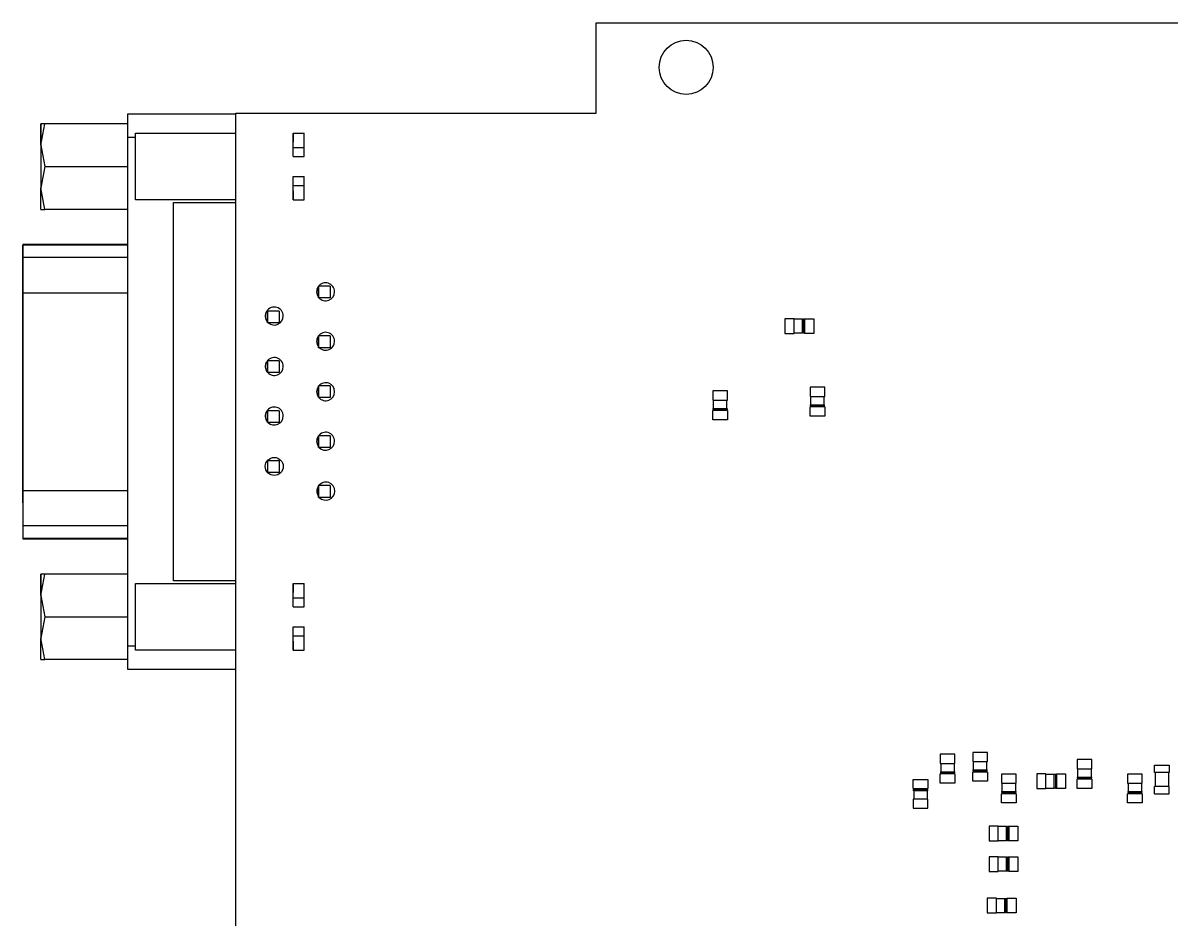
# Model space of a CAD drawing. Header units: millimetres. Extents: x -3 to 395, y 18 to 269.
# Drawn here: x 262.8 to 326.5, y 218.8 to 268.6 of the extents above; entities that cross this region are included whole.
import ezdxf

# ---------------------------------------------------------------- set-up
doc = ezdxf.new("R2010")
doc.units = ezdxf.units.MM

msp = doc.modelspace()

# ---------------------------------------------------------------- linework, layer by layer
at = {"color": 7, "linetype": 'Continuous', "lineweight": 25}
for p, q in [((294.626, 263.552), (294.626, 268.552)), ((294.626, 268.552), (374.625, 268.552)), ((268.616, 263.485), (268.616, 262.185)), ((274.626, 263.485), (268.616, 263.485)), ((274.626, 263.552), (294.626, 263.552)), ((274.626, 173.553), (274.626, 263.552)), ((263.816, 261.768), (264.028, 262.955)), ((263.816, 262.955), (263.816, 261.768)), ((263.816, 261.768), (263.816, 262.955)), ((264.028, 262.955), (263.816, 262.955)), ((268.616, 262.955), (264.028, 262.955)), ((268.616, 262.955), (268.616, 260.58)), ((263.816, 262.003), (263.816, 259.158)), ((268.616, 262.185), (268.616, 233.975)), ((269.056, 262.185), (268.616, 262.185)), ((268.616, 262.185), (268.616, 256.245)), ((269.056, 262.43), (274.626, 262.43)), ((269.056, 262.185), (269.056, 262.43)), ((269.056, 258.73), (269.056, 262.185)), ((277.816, 261.63), (277.816, 262.43)), ((277.816, 262.43), (277.816, 261.93)), ((277.816, 262.43), (278.416, 262.43)), ((278.416, 261.63), (278.416, 262.43)), ((263.816, 261.768), (264.028, 260.58)), ((263.816, 261.768), (263.816, 259.393)), ((263.816, 261.768), (263.816, 259.393)), ((277.816, 261.13), (277.816, 261.63)), ((277.816, 261.63), (278.416, 261.63)), ((278.416, 261.13), (278.416, 261.63)), ((277.816, 261.13), (278.416, 261.13)), ((264.028, 260.58), (263.816, 259.393)), ((264.028, 260.58), (268.616, 260.58)), ((268.616, 260.58), (268.616, 258.205)), ((277.816, 259.53), (277.816, 260.03)), ((277.816, 260.03), (278.416, 260.03)), ((278.416, 259.53), (278.416, 260.03)), ((264.028, 258.205), (263.816, 259.393)), ((263.816, 258.205), (263.816, 259.393)), ((263.816, 258.205), (263.816, 259.393)), ((277.816, 258.73), (277.816, 259.53)), ((277.816, 259.53), (278.416, 259.53)), ((278.416, 258.73), (278.416, 259.53)), ((277.816, 259.23), (277.816, 258.73)), ((263.816, 258.205), (264.028, 258.205)), ((268.616, 258.205), (264.028, 258.205)), ((268.616, 258.205), (268.616, 258.205)), ((274.626, 258.73), (269.056, 258.73)), ((271.176, 258.58), (274.626, 258.58)), ((271.176, 237.58), (271.176, 258.58)), ((277.816, 258.73), (278.416, 258.73)), ((268.616, 256.245), (262.816, 256.245)), ((262.816, 254.245), (262.816, 256.243)), ((262.816, 256.215), (262.816, 255.527)), ((268.616, 256.215), (262.816, 256.215)), ((268.616, 256.245), (268.616, 256.215)), ((268.616, 256.215), (268.616, 255.527)), ((268.616, 255.527), (262.816, 255.527)), ((262.816, 255.527), (262.816, 253.557)), ((262.816, 254.56), (262.816, 252.68)), ((262.816, 241.915), (262.816, 254.245)), ((279.223, 253.295), (279.223, 253.945)), ((279.873, 253.945), (279.223, 253.945)), ((279.223, 253.94), (279.223, 253.32)), ((279.873, 253.945), (279.873, 253.295)), ((268.616, 253.557), (262.816, 253.557)), ((262.816, 253.557), (262.816, 242.603)), ((262.816, 253.175), (262.816, 251.295)), ((268.616, 253.557), (268.616, 242.603)), ((279.873, 253.295), (279.223, 253.295)), ((276.391, 252.56), (276.391, 251.949)), ((276.391, 251.91), (276.391, 252.56)), ((277.041, 252.56), (276.391, 252.56)), ((277.041, 252.56), (277.041, 251.91)), ((262.816, 251.79), (262.816, 249.91)), ((277.041, 251.91), (276.391, 251.91)), ((305.114, 252.133), (305.114, 251.321)), ((305.622, 252.133), (305.114, 252.133)), ((305.622, 251.321), (305.622, 252.133)), ((306.089, 252.108), (305.622, 252.108)), ((306.089, 251.343), (306.089, 252.111)), ((306.089, 252.111), (306.148, 252.111)), ((306.148, 252.111), (306.148, 251.343)), ((306.206, 252.108), (306.148, 252.108)), ((306.206, 252.133), (306.206, 251.321)), ((306.206, 252.133), (306.714, 252.133)), ((306.714, 252.133), (306.714, 251.321)), ((279.223, 251.175), (279.223, 250.57)), ((279.223, 250.525), (279.223, 251.175)), ((279.873, 251.175), (279.223, 251.175)), ((279.873, 251.175), (279.873, 250.525)), ((305.114, 251.321), (305.622, 251.321)), ((305.622, 251.346), (306.089, 251.346)), ((306.148, 251.343), (306.089, 251.343)), ((306.148, 251.346), (306.206, 251.346)), ((306.714, 251.321), (306.206, 251.321)), ((279.873, 250.525), (279.223, 250.525)), ((262.816, 250.405), (262.816, 248.525)), ((276.391, 249.79), (276.391, 249.149)), ((276.391, 249.14), (276.391, 249.79)), ((277.041, 249.79), (276.391, 249.79)), ((277.041, 249.79), (277.041, 249.14)), ((262.816, 249.02), (262.816, 247.14)), ((277.041, 249.14), (276.391, 249.14)), ((279.223, 247.755), (279.223, 248.405)), ((279.873, 248.405), (279.223, 248.405)), ((279.223, 248.39), (279.223, 247.77)), ((279.873, 248.405), (279.873, 247.755)), ((301.108, 248.127), (301.108, 247.619)), ((301.92, 248.127), (301.108, 248.127)), ((301.92, 247.619), (301.92, 248.127)), ((306.508, 248.327), (306.508, 247.819)), ((307.32, 248.327), (306.508, 248.327)), ((307.32, 247.819), (307.32, 248.327)), ((262.816, 247.635), (262.816, 245.755)), ((279.873, 247.755), (279.223, 247.755)), ((301.108, 247.619), (301.92, 247.619)), ((301.133, 247.619), (301.133, 247.152)), ((301.895, 247.152), (301.895, 247.619)), ((306.508, 247.819), (307.32, 247.819)), ((306.53, 247.293), (306.53, 247.352)), ((306.53, 247.352), (307.298, 247.352)), ((306.53, 247.352), (306.533, 247.352)), ((307.298, 247.293), (306.53, 247.293)), ((306.53, 247.293), (306.533, 247.293)), ((306.533, 247.819), (306.533, 247.352)), ((306.533, 247.293), (306.533, 247.235)), ((307.295, 247.352), (307.295, 247.819)), ((307.295, 247.235), (307.295, 247.293)), ((307.298, 247.352), (307.298, 247.293)), ((276.391, 247.02), (276.391, 246.399)), ((276.391, 246.37), (276.391, 247.02)), ((277.041, 247.02), (276.391, 247.02)), ((277.041, 247.02), (277.041, 246.37)), ((301.92, 247.035), (301.108, 247.035)), ((301.108, 246.527), (301.108, 247.035)), ((301.13, 247.093), (301.13, 247.152)), ((301.13, 247.152), (301.898, 247.152)), ((301.13, 247.152), (301.133, 247.152)), ((301.898, 247.093), (301.13, 247.093)), ((301.13, 247.093), (301.133, 247.093)), ((301.133, 247.093), (301.133, 247.035)), ((301.895, 247.035), (301.895, 247.093)), ((301.898, 247.152), (301.898, 247.093)), ((301.92, 247.035), (301.92, 246.527)), ((307.32, 247.235), (306.508, 247.235)), ((306.508, 246.727), (306.508, 247.235)), ((307.32, 246.727), (306.508, 246.727)), ((307.32, 247.235), (307.32, 246.727)), ((262.816, 246.25), (262.816, 244.37)), ((277.041, 246.37), (276.391, 246.37)), ((301.92, 246.527), (301.108, 246.527)), ((279.223, 245.635), (279.223, 245.02)), ((279.223, 244.985), (279.223, 245.635)), ((279.873, 245.635), (279.223, 245.635)), ((279.873, 245.635), (279.873, 244.985)), ((262.816, 244.865), (262.816, 242.985)), ((279.873, 244.985), (279.223, 244.985)), ((276.391, 244.25), (276.391, 243.6)), ((277.041, 244.25), (276.391, 244.25)), ((277.041, 244.25), (277.041, 243.6)), ((262.816, 243.48), (262.816, 241.6)), ((277.041, 243.6), (276.391, 243.6)), ((279.223, 242.215), (279.223, 242.865)), ((279.873, 242.865), (279.223, 242.865)), ((279.223, 242.857), (279.223, 242.263)), ((279.873, 242.865), (279.873, 242.215)), ((262.816, 242.603), (262.816, 240.633)), ((262.816, 242.603), (268.616, 242.603)), ((268.616, 242.603), (268.616, 240.633)), ((279.873, 242.215), (279.223, 242.215)), ((262.816, 241.915), (262.816, 239.917)), ((262.816, 240.633), (262.816, 239.946)), ((268.616, 240.633), (262.816, 240.633)), ((268.616, 240.633), (268.616, 239.946)), ((262.816, 239.946), (268.616, 239.946)), ((262.816, 239.915), (268.616, 239.915)), ((268.616, 239.946), (268.616, 239.915)), ((268.616, 239.915), (268.616, 233.975)), ((263.816, 236.768), (264.028, 237.955)), ((263.816, 237.955), (263.816, 236.768)), ((263.816, 236.768), (263.816, 237.955)), ((264.028, 237.955), (263.816, 237.955)), ((268.616, 237.955), (264.028, 237.955)), ((268.616, 237.955), (268.616, 235.58)), ((269.056, 237.43), (274.626, 237.43)), ((269.056, 233.975), (269.056, 237.43)), ((274.626, 237.58), (271.176, 237.58)), ((277.816, 236.63), (277.816, 237.43)), ((277.816, 237.43), (277.816, 236.93)), ((277.816, 237.43), (278.416, 237.43)), ((278.416, 236.63), (278.416, 237.43)), ((263.816, 237.003), (263.816, 234.158)), ((263.816, 236.768), (264.028, 235.58)), ((263.816, 236.768), (263.816, 234.393)), ((263.816, 236.768), (263.816, 234.393)), ((277.816, 236.13), (277.816, 236.63)), ((277.816, 236.63), (278.416, 236.63)), ((278.416, 236.13), (278.416, 236.63)), ((277.816, 236.13), (278.416, 236.13)), ((264.028, 235.58), (263.816, 234.393)), ((264.028, 235.58), (268.616, 235.58)), ((268.616, 235.58), (268.616, 233.205)), ((277.816, 234.53), (277.816, 235.03)), ((277.816, 235.03), (278.416, 235.03)), ((277.816, 233.73), (277.816, 234.53)), ((277.816, 234.53), (278.416, 234.53)), ((278.416, 234.53), (278.416, 235.03)), ((278.416, 233.73), (278.416, 234.53)), ((264.028, 233.205), (263.816, 234.393)), ((263.816, 233.205), (263.816, 234.393)), ((263.816, 233.205), (263.816, 234.393)), ((268.616, 233.975), (269.056, 233.975)), ((268.616, 233.975), (268.616, 232.675)), ((268.616, 233.975), (268.616, 232.675)), ((269.056, 233.73), (269.056, 233.975)), ((277.816, 234.23), (277.816, 233.73)), ((274.626, 233.73), (269.056, 233.73)), ((277.816, 233.73), (278.416, 233.73)), ((263.816, 233.205), (264.028, 233.205)), ((268.616, 233.205), (264.028, 233.205)), ((268.616, 232.675), (274.626, 232.675)), ((313.735, 227.955), (313.735, 227.447)), ((314.547, 227.955), (313.735, 227.955)), ((314.547, 227.447), (314.547, 227.955)), ((315.535, 228.055), (315.535, 227.547)), ((316.347, 228.055), (315.535, 228.055)), ((315.535, 227.547), (316.347, 227.547)), ((315.56, 227.547), (315.56, 227.08)), ((316.322, 227.08), (316.322, 227.547)), ((316.347, 227.547), (316.347, 228.055)), ((321.335, 227.655), (321.335, 227.147)), ((322.147, 227.655), (321.335, 227.655)), ((322.147, 227.147), (322.147, 227.655)), ((313.735, 227.447), (314.547, 227.447)), ((313.757, 226.921), (313.757, 226.98)), ((313.757, 226.98), (314.525, 226.98)), ((313.757, 226.98), (313.76, 226.98)), ((314.525, 226.921), (313.757, 226.921)), ((313.757, 226.921), (313.76, 226.921)), ((313.76, 227.447), (313.76, 226.98)), ((313.76, 226.921), (313.76, 226.863)), ((314.522, 226.98), (314.522, 227.447)), ((314.522, 226.863), (314.522, 226.921)), ((314.525, 226.98), (314.525, 226.921)), ((316.347, 226.963), (315.535, 226.963)), ((315.535, 226.455), (315.535, 226.963)), ((315.557, 227.021), (315.557, 227.08)), ((315.557, 227.08), (316.325, 227.08)), ((315.557, 227.08), (315.56, 227.08)), ((316.325, 227.021), (315.557, 227.021)), ((315.557, 227.021), (315.56, 227.021)), ((315.56, 227.021), (315.56, 226.963)), ((316.322, 226.963), (316.322, 227.021)), ((316.325, 227.08), (316.325, 227.021)), ((316.347, 226.963), (316.347, 226.455)), ((321.335, 227.147), (322.147, 227.147)), ((321.36, 227.147), (321.36, 226.68)), ((322.122, 226.68), (322.122, 227.147)), ((325.635, 226.949), (325.635, 227.355)), ((325.635, 227.355), (326.447, 227.355)), ((326.447, 226.949), (325.635, 226.949)), ((325.66, 226.949), (325.66, 226.161)), ((326.422, 226.161), (326.422, 226.949)), ((326.447, 227.355), (326.447, 226.949)), ((312.235, 226.555), (313.047, 226.555)), ((312.235, 226.047), (312.235, 226.555)), ((313.047, 226.555), (313.047, 226.047)), ((314.547, 226.863), (313.735, 226.863)), ((313.735, 226.355), (313.735, 226.863)), ((314.547, 226.355), (313.735, 226.355)), ((314.547, 226.863), (314.547, 226.355)), ((316.347, 226.455), (315.535, 226.455)), ((317.135, 226.855), (317.135, 226.347)), ((317.947, 226.855), (317.135, 226.855)), ((317.135, 226.347), (317.947, 226.347)), ((317.16, 226.347), (317.16, 225.88)), ((317.922, 225.88), (317.922, 226.347)), ((317.947, 226.347), (317.947, 226.855)), ((319.088, 226.861), (319.088, 226.049)), ((319.596, 226.861), (319.088, 226.861)), ((319.596, 226.049), (319.596, 226.861)), ((320.063, 226.836), (319.596, 226.836)), ((320.063, 226.839), (320.122, 226.839)), ((320.063, 226.071), (320.063, 226.839)), ((320.122, 226.839), (320.122, 226.071)), ((320.18, 226.836), (320.122, 226.836)), ((320.18, 226.861), (320.18, 226.049)), ((320.18, 226.861), (320.688, 226.861)), ((320.688, 226.861), (320.688, 226.049)), ((322.147, 226.563), (321.335, 226.563)), ((321.335, 226.055), (321.335, 226.563)), ((321.357, 226.621), (321.357, 226.68)), ((321.357, 226.68), (322.125, 226.68)), ((321.357, 226.68), (321.36, 226.68)), ((322.125, 226.621), (321.357, 226.621)), ((321.357, 226.621), (321.36, 226.621)), ((321.36, 226.621), (321.36, 226.563)), ((322.122, 226.563), (322.122, 226.621)), ((322.125, 226.68), (322.125, 226.621)), ((322.147, 226.563), (322.147, 226.055)), ((324.135, 226.855), (324.135, 226.347)), ((324.947, 226.855), (324.135, 226.855)), ((324.135, 226.347), (324.947, 226.347)), ((324.16, 226.347), (324.16, 225.88)), ((324.922, 225.88), (324.922, 226.347)), ((324.947, 226.347), (324.947, 226.855)), ((312.235, 226.047), (313.047, 226.047)), ((312.257, 225.989), (313.025, 225.989)), ((312.257, 225.93), (312.257, 225.989)), ((313.025, 225.93), (312.257, 225.93)), ((312.26, 226.047), (312.26, 225.989)), ((312.26, 225.93), (312.26, 225.463)), ((313.022, 225.989), (313.022, 226.047)), ((313.025, 225.989), (313.022, 225.989)), ((313.022, 225.463), (313.022, 225.93)), ((313.025, 225.93), (313.022, 225.93)), ((313.025, 225.989), (313.025, 225.93)), ((317.947, 225.763), (317.135, 225.763)), ((317.135, 225.255), (317.135, 225.763)), ((317.157, 225.821), (317.157, 225.88)), ((317.157, 225.88), (317.925, 225.88)), ((317.157, 225.88), (317.16, 225.88)), ((317.925, 225.821), (317.157, 225.821)), ((317.157, 225.821), (317.16, 225.821)), ((317.16, 225.821), (317.16, 225.763)), ((317.922, 225.763), (317.922, 225.821)), ((317.925, 225.88), (317.925, 225.821)), ((317.947, 225.763), (317.947, 225.255)), ((319.088, 226.049), (319.596, 226.049)), ((319.596, 226.074), (320.063, 226.074)), ((320.122, 226.071), (320.063, 226.071)), ((320.122, 226.074), (320.18, 226.074)), ((320.688, 226.049), (320.18, 226.049)), ((322.147, 226.055), (321.335, 226.055)), ((324.947, 225.763), (324.135, 225.763)), ((324.135, 225.255), (324.135, 225.763)), ((324.157, 225.821), (324.157, 225.88)), ((324.157, 225.88), (324.925, 225.88)), ((324.157, 225.88), (324.16, 225.88)), ((324.925, 225.821), (324.157, 225.821)), ((324.157, 225.821), (324.16, 225.821)), ((324.16, 225.821), (324.16, 225.763)), ((324.922, 225.763), (324.922, 225.821)), ((324.925, 225.88), (324.925, 225.821)), ((324.947, 225.763), (324.947, 225.255)), ((326.447, 226.161), (325.635, 226.161)), ((325.635, 225.755), (325.635, 226.161)), ((325.635, 225.755), (326.447, 225.755)), ((326.447, 225.755), (326.447, 226.161)), ((313.047, 225.463), (312.235, 225.463)), ((312.235, 225.463), (312.235, 224.955)), ((313.047, 224.955), (313.047, 225.463)), ((317.947, 225.255), (317.135, 225.255)), ((324.947, 225.255), (324.135, 225.255)), ((312.235, 224.955), (313.047, 224.955)), ((316.441, 223.961), (316.441, 223.149)), ((316.949, 223.961), (316.441, 223.961)), ((316.949, 223.149), (316.949, 223.961)), ((317.416, 223.936), (316.949, 223.936)), ((317.416, 223.939), (317.475, 223.939)), ((317.416, 223.171), (317.416, 223.939)), ((317.475, 223.939), (317.475, 223.171)), ((317.533, 223.936), (317.475, 223.936)), ((317.533, 223.961), (317.533, 223.149)), ((317.533, 223.961), (318.041, 223.961)), ((318.041, 223.961), (318.041, 223.149)), ((316.441, 223.149), (316.949, 223.149)), ((316.949, 223.174), (317.416, 223.174)), ((317.475, 223.171), (317.416, 223.171)), ((317.475, 223.174), (317.533, 223.174)), ((318.041, 223.149), (317.533, 223.149)), ((316.441, 222.261), (316.441, 221.449)), ((316.949, 222.261), (316.441, 222.261)), ((316.949, 221.449), (316.949, 222.261)), ((317.416, 222.236), (316.949, 222.236)), ((317.416, 222.239), (317.475, 222.239)), ((317.416, 221.471), (317.416, 222.239)), ((317.475, 222.239), (317.475, 221.471)), ((317.533, 222.236), (317.475, 222.236)), ((317.533, 222.261), (317.533, 221.449)), ((317.533, 222.261), (318.041, 222.261)), ((318.041, 222.261), (318.041, 221.449)), ((316.441, 221.449), (316.949, 221.449)), ((316.949, 221.474), (317.416, 221.474)), ((317.475, 221.471), (317.416, 221.471)), ((317.475, 221.474), (317.533, 221.474)), ((318.041, 221.449), (317.533, 221.449)), ((316.341, 219.961), (316.341, 219.149)), ((316.849, 219.961), (316.341, 219.961)), ((316.849, 219.149), (316.849, 219.961)), ((317.316, 219.936), (316.849, 219.936)), ((317.316, 219.171), (317.316, 219.939)), ((317.316, 219.939), (317.375, 219.939)), ((317.375, 219.939), (317.375, 219.171)), ((317.433, 219.936), (317.375, 219.936)), ((317.433, 219.961), (317.433, 219.149)), ((317.433, 219.961), (317.941, 219.961)), ((317.941, 219.961), (317.941, 219.149)), ((316.341, 219.149), (316.849, 219.149)), ((316.849, 219.174), (317.316, 219.174)), ((317.375, 219.171), (317.316, 219.171)), ((317.375, 219.174), (317.433, 219.174)), ((317.941, 219.149), (317.433, 219.149))]:
    msp.add_line(p, q, dxfattribs=at)
at = {"color": 7, "linetype": 'Continuous', "lineweight": 25, "flags": 128}
for points in [[(268.616, 263.485), (268.616, 263.46), (268.616, 263.386), (268.616, 263.266), (268.616, 263.104), (268.616, 262.907), (268.616, 262.683), (268.616, 262.439), (268.616, 262.185)], [(268.616, 255.527), (268.616, 255.437), (268.616, 255.29), (268.616, 255.09), (268.616, 254.843), (268.616, 254.557), (268.616, 254.242), (268.616, 253.905), (268.616, 253.557)]]:
    msp.add_lwpolyline(points, dxfattribs=at)
at = {"color": 7, "linetype": 'Continuous', "lineweight": 25}
for centre, radius in [((299.63, 266.088), 1.5), ((276.766, 243.93), 0.5)]:
    msp.add_circle(centre, radius, dxfattribs=at)
for centre, start, end in [((279.616, 253.63), 0, 218.29133), ((279.616, 253.63), 222.05963, 0), ((276.766, 252.28), 0, 221.42076), ((276.766, 252.28), 227.72323, 0), ((279.616, 250.88), 0, 218.29131), ((279.616, 250.88), 225.22715, 0), ((276.766, 249.48), 0, 221.42073), ((276.766, 249.48), 222.83581, 0), ((279.616, 248.08), 0, 139.45069), ((279.616, 248.08), 141.70871, 218.29128), ((279.616, 248.08), 220.53409, 0), ((276.766, 246.73), 0, 221.42071), ((276.766, 246.73), 226.04628, 0), ((279.616, 245.33), 0, 218.29126), ((279.616, 245.33), 223.6223, 0), ((279.626, 242.56), 143.59781, 216.40219), ((279.626, 242.56), 0, 142.40324), ((279.626, 242.56), 223.62237, 0)]:
    msp.add_arc(centre, 0.5, start, end, dxfattribs=at)

doc.saveas('drawing.dxf')
